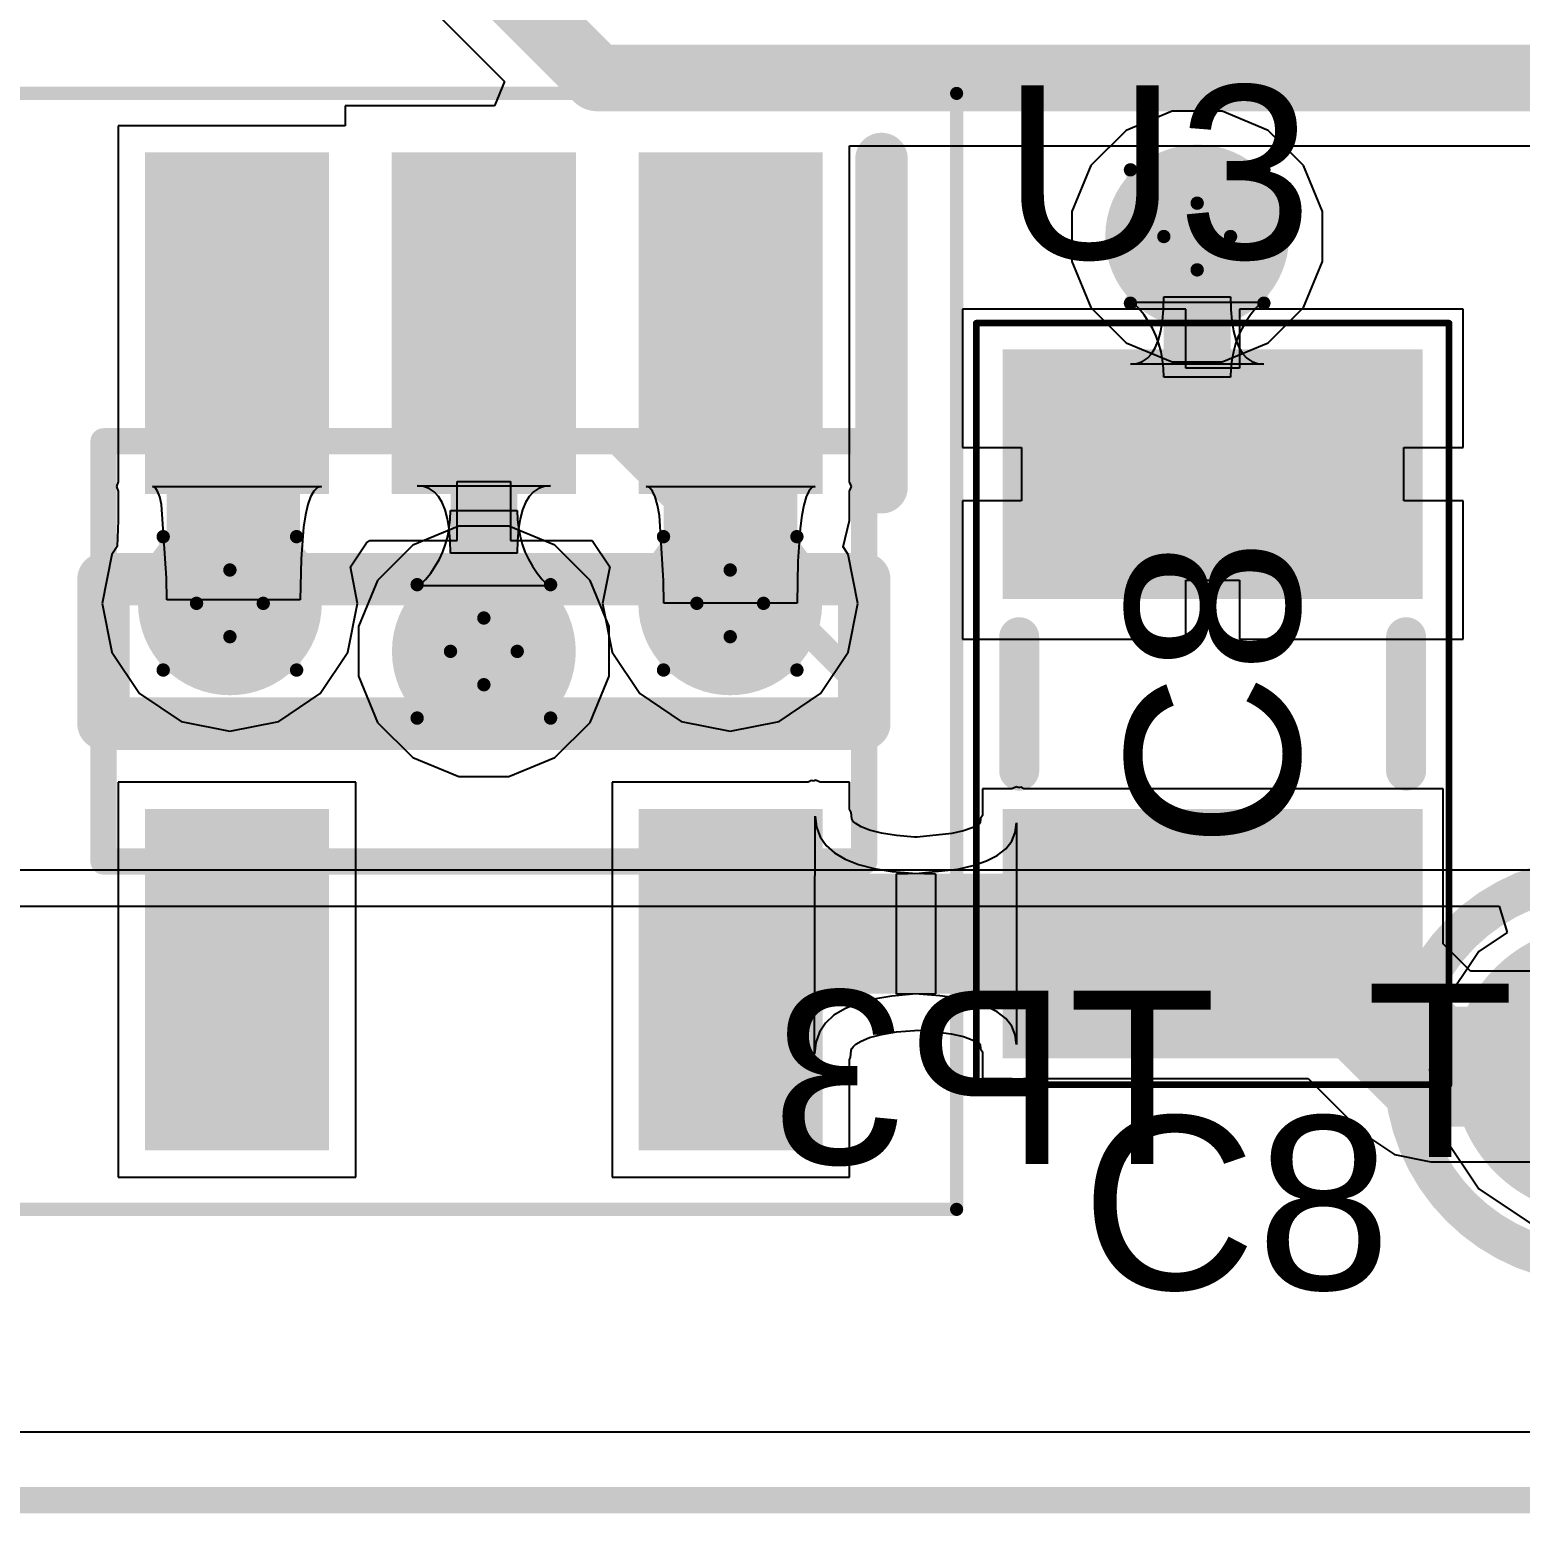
# Model space of a CAD drawing. Header units: inches. Extents: x 0.88 to 8.93, y 2.74 to 7.33.
# Drawn here: x 2.14 to 2.3634, y 2.7586 to 2.981 of the extents above; entities that cross this region are included whole.
import ezdxf

# ---------------------------------------------------------------- set-up
doc = ezdxf.new("R2010")
doc.units = ezdxf.units.IN
doc.header["$MEASUREMENT"] = 0
for name, color, linetype in [('Board', 56, 'Continuous'), ('Bottom Layer', 5, 'Continuous'), ('Bottom Overlay', 54, 'Continuous'), ('Bottom Paste', 16, 'Continuous'), ('Bottom Solder', 6, 'Continuous'), ('Drill Drawing', 1, 'Continuous'), ('Mechanical 12', 56, 'Continuous'), ('Mechanical 13', 56, 'Continuous'), ('Mechanical 15', 56, 'Continuous'), ('Top Courtyard', 56, 'Continuous'), ('Top Layer', 1, 'Continuous'), ('Top Overlay', 2, 'Continuous'), ('Top Paste', 8, 'Continuous'), ('Top Solder', 216, 'Continuous'), ('Via Holes', 16, 'Continuous')]:
    doc.layers.add(name, color=color, linetype=linetype)
doc.styles.add('Arial', font='', dxfattribs={"height": 0.2})
doc.styles.get('Arial').set_extended_font_data('Arial')

# ---------------------------------------------------------------- blocks, each defined once
blk = doc.blocks.new('TP_B_6')
at = {"layer": 'Bottom Layer'}
h = blk.add_hatch(color=5, dxfattribs=at)
edge = h.paths.add_edge_path()
edge.add_arc((0, 0), 0.01969, 0, 360)
at = {"layer": 'Bottom Paste'}
h = blk.add_hatch(color=16, dxfattribs=at)
edge = h.paths.add_edge_path()
edge.add_arc((0, 0), 0.00169, 0, 360)
at = {"layer": 'Bottom Solder'}
h = blk.add_hatch(color=6, dxfattribs=at)
edge = h.paths.add_edge_path()
edge.add_arc((0, 0), 0.02168, 0, 360)
at = {"layer": 'Bottom Overlay'}
for points in [[(0.029, 0, 0.006, 0.006, 1), (-0.029, 0, 0.006, 0.006, 1)], [(-0.0305, 0, 0.003, 0.003, 1), (-0.0275, 0, 0.003, 0.003, 1)], [(0.0275, 0, 0.003, 0.003, 1), (0.0305, 0, 0.003, 0.003, 1)]]:
    blk.add_lwpolyline(points, format="xyseb", close=True, dxfattribs=at)
at = {"layer": 'Mechanical 12', "style": 'Arial'}
blk.add_text('TP3', height=0.026, rotation=180, dxfattribs=at).set_placement((0.03466, 0.013))
blk = doc.blocks.new('SOT94P280X100_5N_14')
at = {"layer": 'Top Layer'}
for points in [[(-0.07382, 0.0498), (-0.02461, 0.0498), (-0.02461, 0.02421), (-0.07382, 0.02421)], [(0.02461, 0.0498), (0.07382, 0.0498), (0.07382, 0.02421), (0.02461, 0.02421)], [(-0.07382, 0.0128), (-0.02461, 0.0128), (-0.02461, -0.0128), (-0.07382, -0.0128)], [(-0.07382, -0.02421), (-0.02461, -0.02421), (-0.02461, -0.0498), (-0.07382, -0.0498)], [(0.02461, -0.02421), (0.07382, -0.02421), (0.07382, -0.0498), (0.02461, -0.0498)]]:
    blk.add_hatch(color=1, dxfattribs=at).paths.add_polyline_path(points)
at = {"layer": 'Top Paste'}
for points in [[(-0.07382, 0.0498), (-0.02461, 0.0498), (-0.02461, 0.02421), (-0.07382, 0.02421)], [(0.02461, 0.0498), (0.07382, 0.0498), (0.07382, 0.02421), (0.02461, 0.02421)], [(-0.07382, 0.0128), (-0.02461, 0.0128), (-0.02461, -0.0128), (-0.07382, -0.0128)], [(-0.07382, -0.02421), (-0.02461, -0.02421), (-0.02461, -0.0498), (-0.07382, -0.0498)], [(0.02461, -0.02421), (0.07382, -0.02421), (0.07382, -0.0498), (0.02461, -0.0498)]]:
    blk.add_hatch(color=8, dxfattribs=at).paths.add_polyline_path(points)
at = {"layer": 'Top Solder'}
for points in [[(-0.07482, 0.0508), (-0.02361, 0.0508), (-0.02361, 0.02321), (-0.07482, 0.02321)], [(0.02361, 0.0508), (0.07482, 0.0508), (0.07482, 0.02321), (0.02361, 0.02321)], [(-0.07482, 0.0138), (-0.02361, 0.0138), (-0.02361, -0.0138), (-0.07482, -0.0138)], [(-0.07482, -0.02321), (-0.02361, -0.02321), (-0.02361, -0.0508), (-0.07482, -0.0508)], [(0.02361, -0.02321), (0.07482, -0.02321), (0.07482, -0.0508), (0.02361, -0.0508)]]:
    blk.add_hatch(color=216, dxfattribs=at).paths.add_polyline_path(points)
at = {"layer": 'Mechanical 13'}
for points in [[(-0.0315, 0.02, 0.00394, 0.00394, 0), (0.00551, 0.05701, 0.00394, 0.00394, 0)], [(-0.0315, -0.05701, 0.00394, 0.00394, 0), (-0.0315, 0.05701, 0.00394, 0.00394, 0)], [(0.0315, 0.05701, 0.00394, 0.00394, 0), (-0.0315, 0.05701, 0.00394, 0.00394, 0)], [(0.0315, -0.05701, 0.00394, 0.00394, 0), (0.0315, 0.05701, 0.00394, 0.00394, 0)], [(0.0315, -0.05701, 0.00394, 0.00394, 0), (-0.0315, -0.05701, 0.00394, 0.00394, 0)]]:
    blk.add_lwpolyline(points, format="xyseb", dxfattribs=at)
for points in [[(-0.03248, 0.05701, 0.00197, 0.00197, 1), (-0.03051, 0.05701, 0.00197, 0.00197, 1)], [(-0.03248, 0.05701, 0.00197, 0.00197, 1), (-0.03051, 0.05701, 0.00197, 0.00197, 1)], [(0.00453, 0.05701, 0.00197, 0.00197, 1), (0.0065, 0.05701, 0.00197, 0.00197, 1)], [(0.03051, 0.05701, 0.00197, 0.00197, 1), (0.03248, 0.05701, 0.00197, 0.00197, 1)], [(0.03051, 0.05701, 0.00197, 0.00197, 1), (0.03248, 0.05701, 0.00197, 0.00197, 1)], [(-0.03248, 0.02, 0.00197, 0.00197, 1), (-0.03051, 0.02, 0.00197, 0.00197, 1)], [(-0.03248, -0.05701, 0.00197, 0.00197, 1), (-0.03051, -0.05701, 0.00197, 0.00197, 1)], [(-0.03248, -0.05701, 0.00197, 0.00197, 1), (-0.03051, -0.05701, 0.00197, 0.00197, 1)], [(0.03051, -0.05701, 0.00197, 0.00197, 1), (0.03248, -0.05701, 0.00197, 0.00197, 1)], [(0.03051, -0.05701, 0.00197, 0.00197, 1), (0.03248, -0.05701, 0.00197, 0.00197, 1)]]:
    blk.add_lwpolyline(points, format="xyseb", close=True, dxfattribs=at)
at = {"layer": 'Mechanical 15'}
for points in [[(-0.08366, -0.07087, 0.00197, 0.00197, 0), (-0.08366, 0.07087, 0.00197, 0.00197, 0)], [(0.08366, 0.07087, 0.00197, 0.00197, 0), (-0.08366, 0.07087, 0.00197, 0.00197, 0)], [(0.08366, -0.07087, 0.00197, 0.00197, 0), (0.08366, 0.07087, 0.00197, 0.00197, 0)], [(0.08366, -0.07087, 0.00197, 0.00197, 0), (-0.08366, -0.07087, 0.00197, 0.00197, 0)]]:
    blk.add_lwpolyline(points, format="xyseb", dxfattribs=at)
for points in [[(-0.08415, 0.07087, 0.000984, 0.000984, 1), (-0.08317, 0.07087, 0.000984, 0.000984, 1)], [(-0.08415, 0.07087, 0.000984, 0.000984, 1), (-0.08317, 0.07087, 0.000984, 0.000984, 1)], [(0.08317, 0.07087, 0.000984, 0.000984, 1), (0.08415, 0.07087, 0.000984, 0.000984, 1)], [(0.08317, 0.07087, 0.000984, 0.000984, 1), (0.08415, 0.07087, 0.000984, 0.000984, 1)], [(-0.08415, -0.07087, 0.000984, 0.000984, 1), (-0.08317, -0.07087, 0.000984, 0.000984, 1)], [(-0.08415, -0.07087, 0.000984, 0.000984, 1), (-0.08317, -0.07087, 0.000984, 0.000984, 1)], [(0.08317, -0.07087, 0.000984, 0.000984, 1), (0.08415, -0.07087, 0.000984, 0.000984, 1)], [(0.08317, -0.07087, 0.000984, 0.000984, 1), (0.08415, -0.07087, 0.000984, 0.000984, 1)]]:
    blk.add_lwpolyline(points, format="xyseb", close=True, dxfattribs=at)
at = {"layer": 'Top Overlay'}
for points in [[(-0.02461, 0.05961, 0.00787, 0.00787, 0), (-0.07382, 0.05961, 0.00787, 0.00787, 0)], [(-0.01083, -0.05701, 0.00787, 0.00787, 0), (-0.01083, 0.05701, 0.00787, 0.00787, 0)], [(0.01083, 0.05701, 0.00787, 0.00787, 0), (-0.01083, 0.05701, 0.00787, 0.00787, 0)], [(0.01083, -0.05701, 0.00787, 0.00787, 0), (0.01083, 0.05701, 0.00787, 0.00787, 0)], [(0.01083, -0.05701, 0.00787, 0.00787, 0), (-0.01083, -0.05701, 0.00787, 0.00787, 0)]]:
    blk.add_lwpolyline(points, format="xyseb", dxfattribs=at)
for points in [[(-0.07579, 0.05961, 0.00394, 0.00394, 1), (-0.07185, 0.05961, 0.00394, 0.00394, 1)], [(-0.02657, 0.05961, 0.00394, 0.00394, 1), (-0.02264, 0.05961, 0.00394, 0.00394, 1)], [(-0.0128, 0.05701, 0.00394, 0.00394, 1), (-0.00886, 0.05701, 0.00394, 0.00394, 1)], [(-0.0128, 0.05701, 0.00394, 0.00394, 1), (-0.00886, 0.05701, 0.00394, 0.00394, 1)], [(0.00886, 0.05701, 0.00394, 0.00394, 1), (0.0128, 0.05701, 0.00394, 0.00394, 1)], [(0.00886, 0.05701, 0.00394, 0.00394, 1), (0.0128, 0.05701, 0.00394, 0.00394, 1)], [(-0.0128, -0.05701, 0.00394, 0.00394, 1), (-0.00886, -0.05701, 0.00394, 0.00394, 1)], [(-0.0128, -0.05701, 0.00394, 0.00394, 1), (-0.00886, -0.05701, 0.00394, 0.00394, 1)], [(0.00886, -0.05701, 0.00394, 0.00394, 1), (0.0128, -0.05701, 0.00394, 0.00394, 1)], [(0.00886, -0.05701, 0.00394, 0.00394, 1), (0.0128, -0.05701, 0.00394, 0.00394, 1)]]:
    blk.add_lwpolyline(points, format="xyseb", close=True, dxfattribs=at)
blk = doc.blocks.new('C0805_15')
at = {"layer": 'Top Layer'}
for points in [[(0.02953, 0.05118), (0.02953, 0.01772), (-0.02953, 0.01772), (-0.02953, 0.05118)], [(0.02953, -0.01772), (0.02953, -0.05118), (-0.02953, -0.05118), (-0.02953, -0.01772)]]:
    blk.add_hatch(color=1, dxfattribs=at).paths.add_polyline_path(points)
at = {"layer": 'Top Paste'}
for points in [[(0.02953, 0.05118), (0.02953, 0.01772), (-0.02953, 0.01772), (-0.02953, 0.05118)], [(0.02953, -0.01772), (0.02953, -0.05118), (-0.02953, -0.05118), (-0.02953, -0.01772)]]:
    blk.add_hatch(color=8, dxfattribs=at).paths.add_polyline_path(points)
at = {"layer": 'Top Solder'}
for points in [[(0.0315, 0.05315), (0.0315, 0.01575), (-0.0315, 0.01575), (-0.0315, 0.05315)], [(0.0315, -0.01575), (0.0315, -0.05315), (-0.0315, -0.05315), (-0.0315, -0.01575)]]:
    blk.add_hatch(color=216, dxfattribs=at).paths.add_polyline_path(points)
at = {"layer": 'Top Courtyard'}
for points in [[(-0.03543, 0.05709, 0.001, 0.001, 0), (-0.03543, -0.05709, 0.001, 0.001, 0)], [(0.03543, 0.05709, 0.001, 0.001, 0), (-0.03543, 0.05709, 0.001, 0.001, 0)], [(0.03543, 0.05709, 0.001, 0.001, 0), (0.03543, -0.05709, 0.001, 0.001, 0)], [(0.03543, -0.05709, 0.001, 0.001, 0), (-0.03543, -0.05709, 0.001, 0.001, 0)]]:
    blk.add_lwpolyline(points, format="xyseb", dxfattribs=at)
for points in [[(-0.03568, 0.05709, 0.0005, 0.0005, 1), (-0.03518, 0.05709, 0.0005, 0.0005, 1)], [(-0.03568, 0.05709, 0.0005, 0.0005, 1), (-0.03518, 0.05709, 0.0005, 0.0005, 1)], [(0.03518, 0.05709, 0.0005, 0.0005, 1), (0.03568, 0.05709, 0.0005, 0.0005, 1)], [(0.03518, 0.05709, 0.0005, 0.0005, 1), (0.03568, 0.05709, 0.0005, 0.0005, 1)], [(-0.03568, -0.05709, 0.0005, 0.0005, 1), (-0.03518, -0.05709, 0.0005, 0.0005, 1)], [(-0.03568, -0.05709, 0.0005, 0.0005, 1), (-0.03518, -0.05709, 0.0005, 0.0005, 1)], [(0.03518, -0.05709, 0.0005, 0.0005, 1), (0.03568, -0.05709, 0.0005, 0.0005, 1)], [(0.03518, -0.05709, 0.0005, 0.0005, 1), (0.03568, -0.05709, 0.0005, 0.0005, 1)]]:
    blk.add_lwpolyline(points, format="xyseb", close=True, dxfattribs=at)
at = {"layer": 'Top Overlay'}
for points in [[(-0.029, 0.01, 0.006, 0.006, 0), (-0.029, -0.01, 0.006, 0.006, 0)], [(0.029, -0.01, 0.006, 0.006, 0), (0.029, 0.01, 0.006, 0.006, 0)]]:
    blk.add_lwpolyline(points, format="xyseb", dxfattribs=at)
for points in [[(-0.0305, 0.01, 0.003, 0.003, 1), (-0.0275, 0.01, 0.003, 0.003, 1)], [(0.0275, 0.01, 0.003, 0.003, 1), (0.0305, 0.01, 0.003, 0.003, 1)], [(-0.0305, -0.01, 0.003, 0.003, 1), (-0.0275, -0.01, 0.003, 0.003, 1)], [(0.0275, -0.01, 0.003, 0.003, 1), (0.0305, -0.01, 0.003, 0.003, 1)]]:
    blk.add_lwpolyline(points, format="xyseb", close=True, dxfattribs=at)
at = {"layer": 'Mechanical 12', "style": 'Arial'}
blk.add_text('C8', height=0.026, rotation=-90, dxfattribs=at).set_placement((-0.013, 0.02166))

msp = doc.modelspace()

# ---------------------------------------------------------------- hatches: boundary and pattern name
at = {"layer": 'Bottom Layer'}
h = msp.add_hatch(color=5, dxfattribs=at)
edge = h.paths.add_edge_path()
edge.add_arc((2.315, 2.95), 0.01378, 0, 360)
h = msp.add_hatch(color=5, dxfattribs=at)
edge = h.paths.add_edge_path()
edge.add_arc((2.17, 2.895), 0.01378, 0, 360)
h = msp.add_hatch(color=5, dxfattribs=at)
edge = h.paths.add_edge_path()
edge.add_arc((2.245, 2.895), 0.01378, 0, 360)
h = msp.add_hatch(color=5, dxfattribs=at)
edge = h.paths.add_edge_path()
edge.add_arc((2.20807, 2.8878), 0.01378, 0, 360)
at = {"layer": 'Top Layer'}
h = msp.add_hatch(color=1, dxfattribs=at)
edge = h.paths.add_edge_path()
edge.add_arc((2.315, 2.95), 0.01378, 0, 360)
h = msp.add_hatch(color=1, dxfattribs=at)
edge = h.paths.add_edge_path()
edge.add_arc((2.17, 2.895), 0.01378, 0, 360)
h = msp.add_hatch(color=1, dxfattribs=at)
edge = h.paths.add_edge_path()
edge.add_arc((2.245, 2.895), 0.01378, 0, 360)
h = msp.add_hatch(color=1, dxfattribs=at)
edge = h.paths.add_edge_path()
edge.add_arc((2.20807, 2.8878), 0.01378, 0, 360)
at = {"layer": 'Via Holes'}
h = msp.add_hatch(color=7, dxfattribs=at)
edge = h.paths.add_edge_path()
edge.add_arc((2.315, 2.95), 0.00787, 0, 360)
h = msp.add_hatch(color=7, dxfattribs=at)
edge = h.paths.add_edge_path()
edge.add_arc((2.17, 2.895), 0.00787, 0, 360)
h = msp.add_hatch(color=7, dxfattribs=at)
edge = h.paths.add_edge_path()
edge.add_arc((2.245, 2.895), 0.00787, 0, 360)
h = msp.add_hatch(color=7, dxfattribs=at)
edge = h.paths.add_edge_path()
edge.add_arc((2.20807, 2.8878), 0.00787, 0, 360)

# ---------------------------------------------------------------- linework, layer by layer
at = {"layer": 'Board'}
msp.add_lwpolyline([(1.08425, 2.76055, 0.00394, 0.00394, 0), (3.29411, 2.76055, 0.00394, 0.00394, 0)], format="xyseb", dxfattribs=at)
at = {"layer": 'Bottom Layer'}
for p, q in [((2.31126, 2.96878), (2.30436, 2.96592)), ((2.31874, 2.96878), (2.31126, 2.96878)), ((2.32564, 2.96592), (2.31874, 2.96878)), ((2.30436, 2.96592), (2.29908, 2.96064)), ((2.33092, 2.96064), (2.32564, 2.96592)), ((2.29908, 2.96064), (2.29622, 2.95374)), ((2.33378, 2.95374), (2.33092, 2.96064)), ((2.29622, 2.95374), (2.29622, 2.94626)), ((2.33378, 2.94626), (2.33378, 2.95374)), ((2.29622, 2.94626), (2.29908, 2.93936)), ((2.33092, 2.93936), (2.33378, 2.94626)), ((2.29908, 2.93936), (2.30436, 2.93408)), ((2.32564, 2.93408), (2.33092, 2.93936)), ((2.30436, 2.93408), (2.31126, 2.93122)), ((2.31874, 2.93122), (2.32564, 2.93408)), ((2.31126, 2.93122), (2.31874, 2.93122)), ((2.20434, 2.90657), (2.19743, 2.90372)), ((2.21181, 2.90657), (2.20434, 2.90657)), ((2.21871, 2.90372), (2.21181, 2.90657)), ((2.19743, 2.90372), (2.19215, 2.89843)), ((2.22399, 2.89843), (2.21871, 2.90372)), ((2.19215, 2.89843), (2.18929, 2.89153)), ((2.22685, 2.89153), (2.22399, 2.89843)), ((2.18929, 2.89153), (2.18929, 2.88406)), ((2.22685, 2.88406), (2.22685, 2.89153)), ((2.18929, 2.88406), (2.19215, 2.87716)), ((2.22399, 2.87716), (2.22685, 2.88406)), ((2.19215, 2.87716), (2.19743, 2.87187)), ((2.21871, 2.87187), (2.22399, 2.87716)), ((2.19743, 2.87187), (2.20434, 2.86902)), ((2.21181, 2.86902), (2.21871, 2.87187)), ((2.20434, 2.86902), (2.21181, 2.86902)), ((2.47028, 2.855), (2.015, 2.855)), ((2.015, 2.84959), (2.36028, 2.84959)), ((2.36028, 2.84959), (2.36147, 2.84565)), ((2.36147, 2.84565), (2.3572, 2.8428)), ((2.3572, 2.8428), (2.35175, 2.83463)), ((2.35175, 2.83463), (2.34983, 2.825)), ((2.34983, 2.825), (2.35175, 2.81537)), ((2.35175, 2.81537), (2.3572, 2.8072)), ((2.3572, 2.8072), (2.36537, 2.80175)), ((3.28391, 2.77075), (1.09445, 2.77075))]:
    msp.add_line(p, q, dxfattribs=at)
at = {"layer": 'Drill Drawing'}
for points in [[(2.305, 2.96, 0.002, 0.002, 0), (2.315, 2.955, 0.002, 0.002, 0)], [(2.305, 2.96, 0.002, 0.002, 0), (2.31, 2.95, 0.002, 0.002, 0)], [(2.315, 2.955, 0.002, 0.002, 0), (2.325, 2.96, 0.002, 0.002, 0)], [(2.32, 2.95, 0.002, 0.002, 0), (2.325, 2.96, 0.002, 0.002, 0)], [(2.305, 2.94, 0.002, 0.002, 0), (2.31, 2.95, 0.002, 0.002, 0)], [(2.32, 2.95, 0.002, 0.002, 0), (2.325, 2.94, 0.002, 0.002, 0)], [(2.305, 2.94, 0.002, 0.002, 0), (2.315, 2.945, 0.002, 0.002, 0)], [(2.315, 2.945, 0.002, 0.002, 0), (2.325, 2.94, 0.002, 0.002, 0)], [(2.16, 2.905, 0.002, 0.002, 0), (2.17, 2.9, 0.002, 0.002, 0)], [(2.16, 2.905, 0.002, 0.002, 0), (2.165, 2.895, 0.002, 0.002, 0)], [(2.17, 2.9, 0.002, 0.002, 0), (2.18, 2.905, 0.002, 0.002, 0)], [(2.175, 2.895, 0.002, 0.002, 0), (2.18, 2.905, 0.002, 0.002, 0)], [(2.235, 2.905, 0.002, 0.002, 0), (2.245, 2.9, 0.002, 0.002, 0)], [(2.235, 2.905, 0.002, 0.002, 0), (2.24, 2.895, 0.002, 0.002, 0)], [(2.245, 2.9, 0.002, 0.002, 0), (2.255, 2.905, 0.002, 0.002, 0)], [(2.25, 2.895, 0.002, 0.002, 0), (2.255, 2.905, 0.002, 0.002, 0)], [(2.19807, 2.8978, 0.002, 0.002, 0), (2.20807, 2.8928, 0.002, 0.002, 0)], [(2.19807, 2.8978, 0.002, 0.002, 0), (2.20307, 2.8878, 0.002, 0.002, 0)], [(2.20807, 2.8928, 0.002, 0.002, 0), (2.21807, 2.8978, 0.002, 0.002, 0)], [(2.21307, 2.8878, 0.002, 0.002, 0), (2.21807, 2.8978, 0.002, 0.002, 0)], [(2.16, 2.885, 0.002, 0.002, 0), (2.165, 2.895, 0.002, 0.002, 0)], [(2.175, 2.895, 0.002, 0.002, 0), (2.18, 2.885, 0.002, 0.002, 0)], [(2.235, 2.885, 0.002, 0.002, 0), (2.24, 2.895, 0.002, 0.002, 0)], [(2.25, 2.895, 0.002, 0.002, 0), (2.255, 2.885, 0.002, 0.002, 0)], [(2.16, 2.885, 0.002, 0.002, 0), (2.17, 2.89, 0.002, 0.002, 0)], [(2.17, 2.89, 0.002, 0.002, 0), (2.18, 2.885, 0.002, 0.002, 0)], [(2.19807, 2.8778, 0.002, 0.002, 0), (2.20307, 2.8878, 0.002, 0.002, 0)], [(2.21307, 2.8878, 0.002, 0.002, 0), (2.21807, 2.8778, 0.002, 0.002, 0)], [(2.235, 2.885, 0.002, 0.002, 0), (2.245, 2.89, 0.002, 0.002, 0)], [(2.245, 2.89, 0.002, 0.002, 0), (2.255, 2.885, 0.002, 0.002, 0)], [(2.19807, 2.8778, 0.002, 0.002, 0), (2.20807, 2.8828, 0.002, 0.002, 0)], [(2.20807, 2.8828, 0.002, 0.002, 0), (2.21807, 2.8778, 0.002, 0.002, 0)]]:
    msp.add_lwpolyline(points, format="xyseb", dxfattribs=at)
for points in [[(2.3045, 2.96, 0.001, 0.001, 1), (2.3055, 2.96, 0.001, 0.001, 1)], [(2.3045, 2.96, 0.001, 0.001, 1), (2.3055, 2.96, 0.001, 0.001, 1)], [(2.3245, 2.96, 0.001, 0.001, 1), (2.3255, 2.96, 0.001, 0.001, 1)], [(2.3245, 2.96, 0.001, 0.001, 1), (2.3255, 2.96, 0.001, 0.001, 1)], [(2.3145, 2.955, 0.001, 0.001, 1), (2.3155, 2.955, 0.001, 0.001, 1)], [(2.3145, 2.955, 0.001, 0.001, 1), (2.3155, 2.955, 0.001, 0.001, 1)], [(2.3095, 2.95, 0.001, 0.001, 1), (2.3105, 2.95, 0.001, 0.001, 1)], [(2.3095, 2.95, 0.001, 0.001, 1), (2.3105, 2.95, 0.001, 0.001, 1)], [(2.3195, 2.95, 0.001, 0.001, 1), (2.3205, 2.95, 0.001, 0.001, 1)], [(2.3195, 2.95, 0.001, 0.001, 1), (2.3205, 2.95, 0.001, 0.001, 1)], [(2.3145, 2.945, 0.001, 0.001, 1), (2.3155, 2.945, 0.001, 0.001, 1)], [(2.3145, 2.945, 0.001, 0.001, 1), (2.3155, 2.945, 0.001, 0.001, 1)], [(2.3045, 2.94, 0.001, 0.001, 1), (2.3055, 2.94, 0.001, 0.001, 1)], [(2.3045, 2.94, 0.001, 0.001, 1), (2.3055, 2.94, 0.001, 0.001, 1)], [(2.3245, 2.94, 0.001, 0.001, 1), (2.3255, 2.94, 0.001, 0.001, 1)], [(2.3245, 2.94, 0.001, 0.001, 1), (2.3255, 2.94, 0.001, 0.001, 1)], [(2.1595, 2.905, 0.001, 0.001, 1), (2.1605, 2.905, 0.001, 0.001, 1)], [(2.1595, 2.905, 0.001, 0.001, 1), (2.1605, 2.905, 0.001, 0.001, 1)], [(2.1795, 2.905, 0.001, 0.001, 1), (2.1805, 2.905, 0.001, 0.001, 1)], [(2.1795, 2.905, 0.001, 0.001, 1), (2.1805, 2.905, 0.001, 0.001, 1)], [(2.2345, 2.905, 0.001, 0.001, 1), (2.2355, 2.905, 0.001, 0.001, 1)], [(2.2345, 2.905, 0.001, 0.001, 1), (2.2355, 2.905, 0.001, 0.001, 1)], [(2.2545, 2.905, 0.001, 0.001, 1), (2.2555, 2.905, 0.001, 0.001, 1)], [(2.2545, 2.905, 0.001, 0.001, 1), (2.2555, 2.905, 0.001, 0.001, 1)], [(2.1695, 2.9, 0.001, 0.001, 1), (2.1705, 2.9, 0.001, 0.001, 1)], [(2.1695, 2.9, 0.001, 0.001, 1), (2.1705, 2.9, 0.001, 0.001, 1)], [(2.2445, 2.9, 0.001, 0.001, 1), (2.2455, 2.9, 0.001, 0.001, 1)], [(2.2445, 2.9, 0.001, 0.001, 1), (2.2455, 2.9, 0.001, 0.001, 1)], [(2.19757, 2.8978, 0.001, 0.001, 1), (2.19857, 2.8978, 0.001, 0.001, 1)], [(2.19757, 2.8978, 0.001, 0.001, 1), (2.19857, 2.8978, 0.001, 0.001, 1)], [(2.21757, 2.8978, 0.001, 0.001, 1), (2.21857, 2.8978, 0.001, 0.001, 1)], [(2.21757, 2.8978, 0.001, 0.001, 1), (2.21857, 2.8978, 0.001, 0.001, 1)], [(2.1645, 2.895, 0.001, 0.001, 1), (2.1655, 2.895, 0.001, 0.001, 1)], [(2.1645, 2.895, 0.001, 0.001, 1), (2.1655, 2.895, 0.001, 0.001, 1)], [(2.1745, 2.895, 0.001, 0.001, 1), (2.1755, 2.895, 0.001, 0.001, 1)], [(2.1745, 2.895, 0.001, 0.001, 1), (2.1755, 2.895, 0.001, 0.001, 1)], [(2.2395, 2.895, 0.001, 0.001, 1), (2.2405, 2.895, 0.001, 0.001, 1)], [(2.2395, 2.895, 0.001, 0.001, 1), (2.2405, 2.895, 0.001, 0.001, 1)], [(2.2495, 2.895, 0.001, 0.001, 1), (2.2505, 2.895, 0.001, 0.001, 1)], [(2.2495, 2.895, 0.001, 0.001, 1), (2.2505, 2.895, 0.001, 0.001, 1)], [(2.20757, 2.8928, 0.001, 0.001, 1), (2.20857, 2.8928, 0.001, 0.001, 1)], [(2.20757, 2.8928, 0.001, 0.001, 1), (2.20857, 2.8928, 0.001, 0.001, 1)], [(2.1695, 2.89, 0.001, 0.001, 1), (2.1705, 2.89, 0.001, 0.001, 1)], [(2.1695, 2.89, 0.001, 0.001, 1), (2.1705, 2.89, 0.001, 0.001, 1)], [(2.20257, 2.8878, 0.001, 0.001, 1), (2.20357, 2.8878, 0.001, 0.001, 1)], [(2.20257, 2.8878, 0.001, 0.001, 1), (2.20357, 2.8878, 0.001, 0.001, 1)], [(2.21257, 2.8878, 0.001, 0.001, 1), (2.21357, 2.8878, 0.001, 0.001, 1)], [(2.21257, 2.8878, 0.001, 0.001, 1), (2.21357, 2.8878, 0.001, 0.001, 1)], [(2.2445, 2.89, 0.001, 0.001, 1), (2.2455, 2.89, 0.001, 0.001, 1)], [(2.2445, 2.89, 0.001, 0.001, 1), (2.2455, 2.89, 0.001, 0.001, 1)], [(2.1595, 2.885, 0.001, 0.001, 1), (2.1605, 2.885, 0.001, 0.001, 1)], [(2.1595, 2.885, 0.001, 0.001, 1), (2.1605, 2.885, 0.001, 0.001, 1)], [(2.1795, 2.885, 0.001, 0.001, 1), (2.1805, 2.885, 0.001, 0.001, 1)], [(2.1795, 2.885, 0.001, 0.001, 1), (2.1805, 2.885, 0.001, 0.001, 1)], [(2.2345, 2.885, 0.001, 0.001, 1), (2.2355, 2.885, 0.001, 0.001, 1)], [(2.2345, 2.885, 0.001, 0.001, 1), (2.2355, 2.885, 0.001, 0.001, 1)], [(2.2545, 2.885, 0.001, 0.001, 1), (2.2555, 2.885, 0.001, 0.001, 1)], [(2.2545, 2.885, 0.001, 0.001, 1), (2.2555, 2.885, 0.001, 0.001, 1)], [(2.20757, 2.8828, 0.001, 0.001, 1), (2.20857, 2.8828, 0.001, 0.001, 1)], [(2.20757, 2.8828, 0.001, 0.001, 1), (2.20857, 2.8828, 0.001, 0.001, 1)], [(2.19757, 2.8778, 0.001, 0.001, 1), (2.19857, 2.8778, 0.001, 0.001, 1)], [(2.19757, 2.8778, 0.001, 0.001, 1), (2.19857, 2.8778, 0.001, 0.001, 1)], [(2.21757, 2.8778, 0.001, 0.001, 1), (2.21857, 2.8778, 0.001, 0.001, 1)], [(2.21757, 2.8778, 0.001, 0.001, 1), (2.21857, 2.8778, 0.001, 0.001, 1)]]:
    msp.add_lwpolyline(points, format="xyseb", close=True, dxfattribs=at)
at = {"layer": 'Top Layer'}
for p, q in [((2.19381, 2.99062), (2.21118, 2.97325)), ((2.21118, 2.97325), (2.20967, 2.96961)), ((2.20967, 2.96961), (2.18728, 2.96961)), ((2.18728, 2.96961), (2.18728, 2.96661)), ((2.18728, 2.96661), (2.15327, 2.96661)), ((2.15327, 2.96661), (2.15327, 2.91323)), ((2.26287, 2.91427), (2.26287, 2.96358)), ((2.26287, 2.96358), (2.38202, 2.96358)), ((2.30995, 2.93906), (2.31, 2.94098)), ((2.31, 2.94098), (2.32, 2.94098)), ((2.32, 2.94098), (2.32005, 2.93906)), ((2.31332, 2.9391), (2.2798, 2.9391)), ((2.2798, 2.9391), (2.2798, 2.91837)), ((2.30624, 2.93923), (2.30535, 2.94016)), ((2.30535, 2.94016), (2.32465, 2.94016)), ((2.30703, 2.93825), (2.30624, 2.93923)), ((2.30772, 2.93723), (2.30703, 2.93825)), ((2.3098, 2.93734), (2.30995, 2.93906)), ((2.31332, 2.93024), (2.31332, 2.9391)), ((2.32005, 2.93906), (2.3202, 2.93734)), ((2.35485, 2.9391), (2.32132, 2.9391)), ((2.32132, 2.9391), (2.32132, 2.93024)), ((2.32297, 2.93825), (2.32228, 2.93723)), ((2.32376, 2.93923), (2.32297, 2.93825)), ((2.32465, 2.94016), (2.32376, 2.93923)), ((2.35485, 2.91837), (2.35485, 2.9391)), ((2.30833, 2.93617), (2.30772, 2.93723)), ((2.30884, 2.93507), (2.30833, 2.93617)), ((2.3092, 2.93451), (2.30955, 2.93582)), ((2.30955, 2.93582), (2.3098, 2.93734)), ((2.3202, 2.93734), (2.32045, 2.93582)), ((2.32045, 2.93582), (2.3208, 2.93451)), ((2.32167, 2.93617), (2.32116, 2.93507)), ((2.32228, 2.93723), (2.32167, 2.93617)), ((2.30875, 2.93339), (2.3092, 2.93451)), ((2.30926, 2.93392), (2.30884, 2.93507)), ((2.30958, 2.93273), (2.30926, 2.93392)), ((2.32074, 2.93392), (2.32042, 2.93273)), ((2.32116, 2.93507), (2.32074, 2.93392)), ((2.3208, 2.93451), (2.32125, 2.93339)), ((2.30595, 2.93096), (2.3068, 2.93127)), ((2.3068, 2.93127), (2.30755, 2.93177)), ((2.30755, 2.93177), (2.3082, 2.93248)), ((2.3082, 2.93248), (2.30875, 2.93339)), ((2.30981, 2.93149), (2.30958, 2.93273)), ((2.30995, 2.93021), (2.30981, 2.93149)), ((2.32019, 2.93149), (2.32005, 2.93021)), ((2.32042, 2.93273), (2.32019, 2.93149)), ((2.32125, 2.93339), (2.3218, 2.93248)), ((2.3218, 2.93248), (2.32245, 2.93177)), ((2.32245, 2.93177), (2.3232, 2.93127)), ((2.3232, 2.93127), (2.32405, 2.93096)), ((2.305, 2.93086), (2.30595, 2.93096)), ((2.325, 2.93086), (2.305, 2.93086)), ((2.31, 2.92889), (2.30995, 2.93021)), ((2.32132, 2.93024), (2.31332, 2.93024)), ((2.32005, 2.93021), (2.32, 2.92889)), ((2.32405, 2.93096), (2.325, 2.93086)), ((2.32, 2.92889), (2.31, 2.92889)), ((2.2798, 2.91837), (2.28866, 2.91837)), ((2.28866, 2.91837), (2.28866, 2.91037)), ((2.34599, 2.91037), (2.34599, 2.91837)), ((2.34599, 2.91837), (2.35485, 2.91837)), ((2.26288, 2.91426), (2.26287, 2.91427)), ((2.26287, 2.91417), (2.26288, 2.91426)), ((2.26287, 2.91323), (2.26287, 2.91417)), ((2.15327, 2.91323), (2.15298, 2.91252)), ((2.15298, 2.91252), (2.15327, 2.91182)), ((2.15327, 2.91182), (2.15327, 2.9074)), ((2.1588, 2.91235), (2.15839, 2.91252)), ((2.15839, 2.91252), (2.18374, 2.91252)), ((2.15916, 2.91184), (2.1588, 2.91235)), ((2.15948, 2.91099), (2.15916, 2.91184)), ((2.18258, 2.91184), (2.1821, 2.91099)), ((2.18313, 2.91235), (2.18258, 2.91184)), ((2.18374, 2.91252), (2.18313, 2.91235)), ((2.19902, 2.91254), (2.19807, 2.91264)), ((2.19807, 2.91264), (2.21807, 2.91264)), ((2.19987, 2.91224), (2.19902, 2.91254)), ((2.20062, 2.91173), (2.19987, 2.91224)), ((2.20127, 2.91102), (2.20062, 2.91173)), ((2.20407, 2.9044), (2.20407, 2.91326)), ((2.20407, 2.91326), (2.21207, 2.91326)), ((2.21207, 2.91326), (2.21207, 2.9044)), ((2.21552, 2.91173), (2.21487, 2.91102)), ((2.21627, 2.91224), (2.21552, 2.91173)), ((2.21712, 2.91254), (2.21627, 2.91224)), ((2.21807, 2.91264), (2.21712, 2.91254)), ((2.2329, 2.91235), (2.2324, 2.91252)), ((2.2324, 2.91252), (2.25775, 2.91252)), ((2.23335, 2.91182), (2.2329, 2.91235)), ((2.23375, 2.91095), (2.23335, 2.91182)), ((2.25678, 2.91182), (2.25637, 2.91095)), ((2.25724, 2.91235), (2.25678, 2.91182)), ((2.25775, 2.91252), (2.25724, 2.91235)), ((2.26317, 2.91252), (2.26287, 2.91323)), ((2.26287, 2.91182), (2.26317, 2.91252)), ((2.26287, 2.9074), (2.26287, 2.91182)), ((2.15976, 2.9098), (2.15948, 2.91099)), ((2.16051, 2.89876), (2.15976, 2.9098)), ((2.18169, 2.9098), (2.18133, 2.90827)), ((2.1821, 2.91099), (2.18169, 2.9098)), ((2.20182, 2.91011), (2.20127, 2.91102)), ((2.20227, 2.909), (2.20182, 2.91011)), ((2.20262, 2.90768), (2.20227, 2.909)), ((2.20302, 2.90758), (2.20307, 2.9089)), ((2.20307, 2.9089), (2.21307, 2.9089)), ((2.21307, 2.9089), (2.21312, 2.90758)), ((2.21387, 2.909), (2.21352, 2.90768)), ((2.21432, 2.91011), (2.21387, 2.909)), ((2.21487, 2.91102), (2.21432, 2.91011)), ((2.23409, 2.90972), (2.23375, 2.91095)), ((2.23438, 2.90815), (2.23409, 2.90972)), ((2.25602, 2.90972), (2.25572, 2.90815)), ((2.25637, 2.91095), (2.25602, 2.90972)), ((2.28866, 2.91037), (2.2798, 2.91037)), ((2.2798, 2.91037), (2.2798, 2.88964)), ((2.35485, 2.91037), (2.34599, 2.91037)), ((2.35485, 2.88964), (2.35485, 2.91037)), ((2.15327, 2.9074), (2.15311, 2.90353)), ((2.15327, 2.9074), (2.15327, 2.9074)), ((2.18133, 2.90827), (2.18104, 2.90641)), ((2.20287, 2.90617), (2.20262, 2.90768)), ((2.20289, 2.9063), (2.20302, 2.90758)), ((2.21312, 2.90758), (2.21326, 2.9063)), ((2.21352, 2.90768), (2.21327, 2.90617)), ((2.23501, 2.89836), (2.23438, 2.90815)), ((2.25572, 2.90815), (2.25547, 2.90623)), ((2.26193, 2.90346), (2.26287, 2.9074)), ((2.26287, 2.9074), (2.26287, 2.9074)), ((2.18104, 2.90641), (2.18066, 2.90165)), ((2.20233, 2.90388), (2.20265, 2.90507)), ((2.20265, 2.90507), (2.20289, 2.9063)), ((2.20302, 2.90444), (2.20287, 2.90617)), ((2.20307, 2.90252), (2.20302, 2.90444)), ((2.21312, 2.90444), (2.21307, 2.90252)), ((2.21327, 2.90617), (2.21312, 2.90444)), ((2.21326, 2.9063), (2.21349, 2.90507)), ((2.21349, 2.90507), (2.21381, 2.90388)), ((2.25547, 2.90623), (2.25515, 2.90133)), ((2.15231, 2.90233), (2.15085, 2.895)), ((2.15311, 2.90353), (2.15231, 2.90233)), ((2.18806, 2.90046), (2.19046, 2.90407)), ((2.19046, 2.90407), (2.19099, 2.9044)), ((2.19099, 2.9044), (2.20407, 2.9044)), ((2.2014, 2.90162), (2.20191, 2.90273)), ((2.20191, 2.90273), (2.20233, 2.90388)), ((2.21307, 2.90252), (2.20307, 2.90252)), ((2.21207, 2.9044), (2.22432, 2.9044)), ((2.21381, 2.90388), (2.21423, 2.90273)), ((2.21423, 2.90273), (2.21474, 2.90162)), ((2.22432, 2.9044), (2.22694, 2.90046)), ((2.26269, 2.90233), (2.26193, 2.90346)), ((2.26415, 2.895), (2.26269, 2.90233)), ((2.18066, 2.90165), (2.18053, 2.89553)), ((2.18915, 2.895), (2.18806, 2.90046)), ((2.2001, 2.89954), (2.20079, 2.90056)), ((2.20079, 2.90056), (2.2014, 2.90162)), ((2.21474, 2.90162), (2.21535, 2.90056)), ((2.21535, 2.90056), (2.21604, 2.89954)), ((2.22694, 2.90046), (2.22585, 2.895)), ((2.25515, 2.90133), (2.25504, 2.89504)), ((2.16053, 2.89553), (2.16051, 2.89876)), ((2.19843, 2.89764), (2.19931, 2.89857)), ((2.19931, 2.89857), (2.2001, 2.89954)), ((2.21604, 2.89954), (2.21683, 2.89857)), ((2.21683, 2.89857), (2.21772, 2.89764)), ((2.23504, 2.89504), (2.23501, 2.89836)), ((2.31332, 2.88964), (2.31332, 2.8985)), ((2.31332, 2.8985), (2.32132, 2.8985)), ((2.32132, 2.8985), (2.32132, 2.88964)), ((2.18053, 2.89553), (2.16053, 2.89553)), ((2.21772, 2.89764), (2.19843, 2.89764)), ((2.15085, 2.895), (2.15231, 2.88767)), ((2.18769, 2.88767), (2.18915, 2.895)), ((2.22585, 2.895), (2.22731, 2.88767)), ((2.25504, 2.89504), (2.23504, 2.89504)), ((2.26269, 2.88767), (2.26415, 2.895)), ((2.2798, 2.88964), (2.31332, 2.88964)), ((2.32132, 2.88964), (2.35485, 2.88964)), ((2.15231, 2.88767), (2.15646, 2.88146)), ((2.18354, 2.88146), (2.18769, 2.88767)), ((2.22731, 2.88767), (2.23146, 2.88146)), ((2.25854, 2.88146), (2.26269, 2.88767)), ((2.15646, 2.88146), (2.16267, 2.87731)), ((2.17733, 2.87731), (2.18354, 2.88146)), ((2.23146, 2.88146), (2.23767, 2.87731)), ((2.25233, 2.87731), (2.25854, 2.88146)), ((2.16267, 2.87731), (2.17, 2.87585)), ((2.17, 2.87585), (2.17733, 2.87731)), ((2.23767, 2.87731), (2.245, 2.87585)), ((2.245, 2.87585), (2.25233, 2.87731)), ((2.18886, 2.86819), (2.15327, 2.86819)), ((2.15327, 2.86819), (2.15327, 2.80898)), ((2.18886, 2.80898), (2.18886, 2.86819)), ((2.25669, 2.86819), (2.22728, 2.86819)), ((2.22728, 2.86819), (2.22728, 2.80898)), ((2.25716, 2.86845), (2.25669, 2.86819)), ((2.25747, 2.86836), (2.25716, 2.86845)), ((2.25777, 2.86848), (2.25747, 2.86836)), ((2.25847, 2.86819), (2.25777, 2.86848)), ((2.26287, 2.86819), (2.25847, 2.86819)), ((2.26287, 2.86413), (2.26287, 2.86819)), ((2.28721, 2.8672), (2.2828, 2.8672)), ((2.2828, 2.8672), (2.2828, 2.86319)), ((2.28792, 2.8675), (2.28721, 2.8672)), ((2.28824, 2.86736), (2.28792, 2.8675)), ((2.28858, 2.86746), (2.28824, 2.86736)), ((2.28903, 2.8672), (2.28858, 2.86746)), ((2.35185, 2.8672), (2.28903, 2.8672)), ((2.35185, 2.84393), (2.35185, 2.8672)), ((2.25763, 2.82747), (2.25775, 2.86307)), ((2.25775, 2.86307), (2.25793, 2.86144)), ((2.26313, 2.86366), (2.26287, 2.86413)), ((2.26324, 2.86269), (2.26313, 2.86366)), ((2.26331, 2.8625), (2.26324, 2.86269)), ((2.26345, 2.86231), (2.26331, 2.8625)), ((2.26382, 2.86197), (2.26345, 2.86231)), ((2.28244, 2.86206), (2.2821, 2.86179)), ((2.28246, 2.86208), (2.28244, 2.86206)), ((2.28254, 2.86275), (2.28246, 2.86208)), ((2.2828, 2.86319), (2.28254, 2.86275)), ((2.28774, 2.86064), (2.28792, 2.86208)), ((2.28792, 2.86208), (2.28792, 2.82886)), ((2.25793, 2.86144), (2.25847, 2.85997)), ((2.25847, 2.85997), (2.25937, 2.85868)), ((2.26462, 2.86151), (2.26382, 2.86197)), ((2.2659, 2.86101), (2.26462, 2.86151)), ((2.26768, 2.86055), (2.2659, 2.86101)), ((2.26993, 2.86019), (2.26768, 2.86055)), ((2.27263, 2.85996), (2.26993, 2.86019)), ((2.273, 2.85996), (2.27263, 2.85996)), ((2.27821, 2.86051), (2.273, 2.85996)), ((2.27995, 2.8609), (2.27821, 2.86051)), ((2.28128, 2.86136), (2.27995, 2.8609)), ((2.2821, 2.86179), (2.28128, 2.86136)), ((2.2872, 2.85934), (2.28774, 2.86064)), ((2.25937, 2.85868), (2.26063, 2.85757)), ((2.26063, 2.85757), (2.26225, 2.85662)), ((2.28504, 2.85721), (2.2863, 2.8582)), ((2.2863, 2.8582), (2.2872, 2.85934)), ((2.26225, 2.85662), (2.26423, 2.85585)), ((2.26423, 2.85585), (2.26657, 2.85525)), ((2.2791, 2.85516), (2.28144, 2.85569)), ((2.28144, 2.85569), (2.28342, 2.85638)), ((2.28342, 2.85638), (2.28504, 2.85721)), ((2.26657, 2.85525), (2.26927, 2.85482)), ((2.26927, 2.85482), (2.27233, 2.85456)), ((2.26992, 2.85447), (2.27334, 2.85455)), ((2.26992, 2.83647), (2.26992, 2.85447)), ((2.27233, 2.85456), (2.27575, 2.85447)), ((2.27334, 2.85455), (2.2791, 2.85516)), ((2.27575, 2.85447), (2.27575, 2.83647)), ((2.35595, 2.83983), (2.35185, 2.84393)), ((2.44273, 2.83983), (2.35595, 2.83983)), ((2.26653, 2.83566), (2.26417, 2.83503)), ((2.26924, 2.83611), (2.26653, 2.83566)), ((2.27232, 2.83638), (2.26924, 2.83611)), ((2.27334, 2.8364), (2.26992, 2.83647)), ((2.27575, 2.83647), (2.27232, 2.83638)), ((2.2764, 2.83617), (2.27334, 2.8364)), ((2.2791, 2.83579), (2.2764, 2.83617)), ((2.28144, 2.83525), (2.2791, 2.83579)), ((2.28342, 2.83457), (2.28144, 2.83525)), ((2.26055, 2.83323), (2.25928, 2.83206)), ((2.26218, 2.83422), (2.26055, 2.83323)), ((2.26417, 2.83503), (2.26218, 2.83422)), ((2.28504, 2.83373), (2.28342, 2.83457)), ((2.2863, 2.83274), (2.28504, 2.83373)), ((2.25837, 2.83071), (2.25782, 2.82918)), ((2.25928, 2.83206), (2.25837, 2.83071)), ((2.26767, 2.83037), (2.26992, 2.83074)), ((2.26992, 2.83074), (2.27263, 2.83098)), ((2.27263, 2.83098), (2.27308, 2.83099)), ((2.27308, 2.83099), (2.27582, 2.83078)), ((2.27582, 2.83078), (2.27811, 2.83046)), ((2.2872, 2.8316), (2.2863, 2.83274)), ((2.28774, 2.83031), (2.2872, 2.8316)), ((2.25782, 2.82918), (2.25763, 2.82747)), ((2.26324, 2.82825), (2.26341, 2.82851)), ((2.26341, 2.82851), (2.26382, 2.82889)), ((2.26382, 2.82889), (2.26462, 2.82937)), ((2.26462, 2.82937), (2.2659, 2.82989)), ((2.2659, 2.82989), (2.26767, 2.83037)), ((2.27811, 2.83046), (2.27995, 2.83004)), ((2.27995, 2.83004), (2.28128, 2.82958)), ((2.28128, 2.82958), (2.2821, 2.82916)), ((2.2821, 2.82916), (2.28244, 2.82889)), ((2.28244, 2.82889), (2.28246, 2.82886)), ((2.28246, 2.82886), (2.28254, 2.82819)), ((2.28792, 2.82886), (2.28774, 2.83031)), ((2.26287, 2.82663), (2.26301, 2.82689)), ((2.26287, 2.80898), (2.26287, 2.82663)), ((2.26301, 2.82689), (2.26313, 2.82796)), ((2.26313, 2.82796), (2.26324, 2.82825)), ((2.28254, 2.82819), (2.2828, 2.82775)), ((2.2828, 2.82775), (2.2828, 2.82374)), ((2.2828, 2.82374), (2.28721, 2.82374)), ((2.28721, 2.82374), (2.28792, 2.82345)), ((2.28792, 2.82345), (2.28824, 2.82358)), ((2.28824, 2.82358), (2.28858, 2.82349)), ((2.28858, 2.82349), (2.28903, 2.82374)), ((2.28903, 2.82374), (2.33166, 2.82374)), ((2.33166, 2.82374), (2.33995, 2.81546)), ((2.33995, 2.81546), (2.33995, 2.81546)), ((2.33995, 2.81546), (2.34458, 2.81236)), ((2.34458, 2.81236), (2.35004, 2.81128)), ((2.35004, 2.81128), (2.35004, 2.81128)), ((2.35004, 2.81128), (2.44273, 2.81128)), ((2.15327, 2.80898), (2.18886, 2.80898)), ((2.22728, 2.80898), (2.26287, 2.80898)), ((3.28391, 2.77075), (1.09445, 2.77075))]:
    msp.add_line(p, q, dxfattribs=at)
for points in [[(2.20102, 2.99783, 0.01, 0.01, 0), (2.22507, 2.97378, 0.01, 0.01, 0)], [(2.22507, 2.97378, 0.01, 0.01, 0), (2.38624, 2.97378, 0.01, 0.01, 0)], [(2.315, 2.91669, 0.01, 0.01, 0), (2.315, 2.95, 0.01, 0.01, 0)], [(2.17053, 2.93648, 0.02, 0.02, 0), (2.17106, 2.93701, 0.02, 0.02, 0)], [(2.24504, 2.93697, 0.02, 0.02, 0), (2.24508, 2.93701, 0.02, 0.02, 0)], [(2.24504, 2.89504, 0.02, 0.02, 0), (2.24504, 2.93697, 0.02, 0.02, 0)], [(2.17053, 2.89553, 0.02, 0.02, 0), (2.17053, 2.93648, 0.02, 0.02, 0)], [(2.20807, 2.8878, 0.01, 0.01, 0), (2.20807, 2.93701, 0.01, 0.01, 0)], [(2.315, 2.91669, 0.01, 0.01, 0), (2.31732, 2.91437, 0.01, 0.01, 0)], [(2.17, 2.895, 0.02, 0.02, 0), (2.17053, 2.89553, 0.02, 0.02, 0)], [(2.245, 2.895, 0.02, 0.02, 0), (2.24504, 2.89504, 0.02, 0.02, 0)], [(2.24508, 2.84168, 0.018, 0.018, 0), (2.24887, 2.84547, 0.018, 0.018, 0)], [(2.24887, 2.84547, 0.018, 0.018, 0), (2.31732, 2.84547, 0.018, 0.018, 0)], [(2.31732, 2.84547, 0.018, 0.018, 0), (2.33012, 2.84547, 0.018, 0.018, 0)], [(2.33012, 2.84547, 0.018, 0.018, 0), (2.35004, 2.82555, 0.018, 0.018, 0)], [(2.24508, 2.83858, 0.018, 0.018, 0), (2.24508, 2.84168, 0.018, 0.018, 0)], [(2.35004, 2.82555, 0.018, 0.018, 0), (2.49811, 2.82555, 0.018, 0.018, 0)]]:
    msp.add_lwpolyline(points, format="xyseb", dxfattribs=at)
for points in [[(2.22257, 2.97378, 0.005, 0.005, 1), (2.22757, 2.97378, 0.005, 0.005, 1)], [(2.22257, 2.97378, 0.005, 0.005, 1), (2.22757, 2.97378, 0.005, 0.005, 1)], [(2.3125, 2.95, 0.005, 0.005, 1), (2.3175, 2.95, 0.005, 0.005, 1)], [(2.16606, 2.93701, 0.01, 0.01, 1), (2.17606, 2.93701, 0.01, 0.01, 1)], [(2.24004, 2.93697, 0.01, 0.01, 1), (2.25004, 2.93697, 0.01, 0.01, 1)], [(2.24004, 2.93697, 0.01, 0.01, 1), (2.25004, 2.93697, 0.01, 0.01, 1)], [(2.24008, 2.93701, 0.01, 0.01, 1), (2.25008, 2.93701, 0.01, 0.01, 1)], [(2.16553, 2.93648, 0.01, 0.01, 1), (2.17553, 2.93648, 0.01, 0.01, 1)], [(2.16553, 2.93648, 0.01, 0.01, 1), (2.17553, 2.93648, 0.01, 0.01, 1)], [(2.20557, 2.93701, 0.005, 0.005, 1), (2.21057, 2.93701, 0.005, 0.005, 1)], [(2.3125, 2.91669, 0.005, 0.005, 1), (2.3175, 2.91669, 0.005, 0.005, 1)], [(2.3125, 2.91669, 0.005, 0.005, 1), (2.3175, 2.91669, 0.005, 0.005, 1)], [(2.31482, 2.91437, 0.005, 0.005, 1), (2.31982, 2.91437, 0.005, 0.005, 1)], [(2.165, 2.895, 0.01, 0.01, 1), (2.175, 2.895, 0.01, 0.01, 1)], [(2.16553, 2.89553, 0.01, 0.01, 1), (2.17553, 2.89553, 0.01, 0.01, 1)], [(2.16553, 2.89553, 0.01, 0.01, 1), (2.17553, 2.89553, 0.01, 0.01, 1)], [(2.24, 2.895, 0.01, 0.01, 1), (2.25, 2.895, 0.01, 0.01, 1)], [(2.24004, 2.89504, 0.01, 0.01, 1), (2.25004, 2.89504, 0.01, 0.01, 1)], [(2.24004, 2.89504, 0.01, 0.01, 1), (2.25004, 2.89504, 0.01, 0.01, 1)], [(2.20557, 2.8878, 0.005, 0.005, 1), (2.21057, 2.8878, 0.005, 0.005, 1)], [(2.24437, 2.84547, 0.009, 0.009, 1), (2.25337, 2.84547, 0.009, 0.009, 1)], [(2.24437, 2.84547, 0.009, 0.009, 1), (2.25337, 2.84547, 0.009, 0.009, 1)], [(2.31282, 2.84547, 0.009, 0.009, 1), (2.32182, 2.84547, 0.009, 0.009, 1)], [(2.31282, 2.84547, 0.009, 0.009, 1), (2.32182, 2.84547, 0.009, 0.009, 1)], [(2.32562, 2.84547, 0.009, 0.009, 1), (2.33462, 2.84547, 0.009, 0.009, 1)], [(2.32562, 2.84547, 0.009, 0.009, 1), (2.33462, 2.84547, 0.009, 0.009, 1)], [(2.24058, 2.84168, 0.009, 0.009, 1), (2.24958, 2.84168, 0.009, 0.009, 1)], [(2.24058, 2.84168, 0.009, 0.009, 1), (2.24958, 2.84168, 0.009, 0.009, 1)], [(2.24058, 2.83858, 0.009, 0.009, 1), (2.24958, 2.83858, 0.009, 0.009, 1)], [(2.34554, 2.82555, 0.009, 0.009, 1), (2.35454, 2.82555, 0.009, 0.009, 1)], [(2.34554, 2.82555, 0.009, 0.009, 1), (2.35454, 2.82555, 0.009, 0.009, 1)]]:
    msp.add_lwpolyline(points, format="xyseb", close=True, dxfattribs=at)

# ---------------------------------------------------------------- block references
for name, p, rotation in [('SOT94P280X100_5N_14', (2.20807, 2.8878), 270), ('C0805_15', (2.31732, 2.87992), 180), ('TP_B_6', (2.375, 2.825), 180)]:
    msp.add_blockref(name, p, dxfattribs=dict(rotation=rotation))

# ---------------------------------------------------------------- texts
at = {"layer": 'Bottom Overlay', "style": 'Arial', "text_generation_flag": 2}
msp.add_text('TP3', height=0.026, dxfattribs=at).set_placement((2.31784, 2.81094))
at = {"layer": 'Top Overlay', "style": 'Arial'}
for s, p in [('U3', (2.28582, 2.94665)), ('C8', (2.29763, 2.79212))]:
    msp.add_text(s, height=0.026, dxfattribs=at).set_placement(p)

doc.saveas('drawing.dxf')
